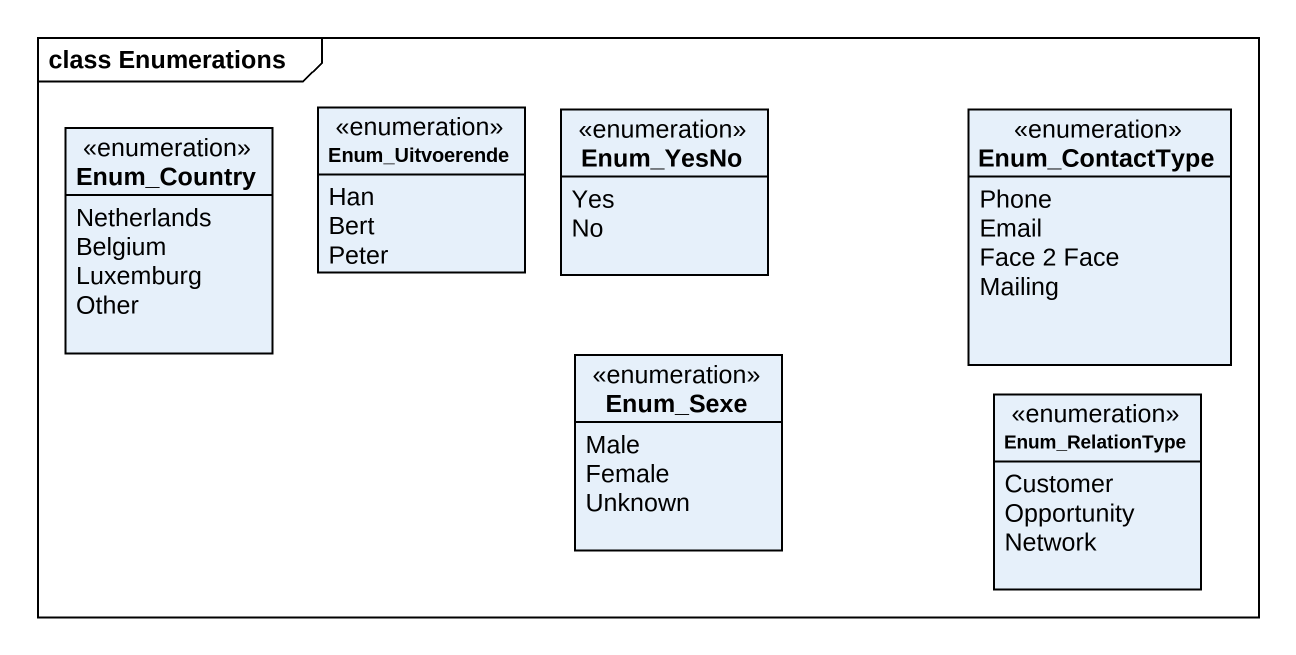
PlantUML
@startuml
mainframe class Enumerations
hide circle
hide empty members
enum Enum_Country {
  Netherlands
  Belgium
  Luxemburg
  Other
}
enum Enum_Uitvoerende {
  Han
  Bert
  Peter
}
enum Enum_YesNo {
  Yes
  No
}
enum Enum_ContactType {
  Phone
  Email
  Face 2 Face
  Mailing
}
enum Enum_Sexe {
  Male
  Female
  Unknown
}
enum Enum_RelationType {
  Customer
  Opportunity
  Network
}
@enduml
